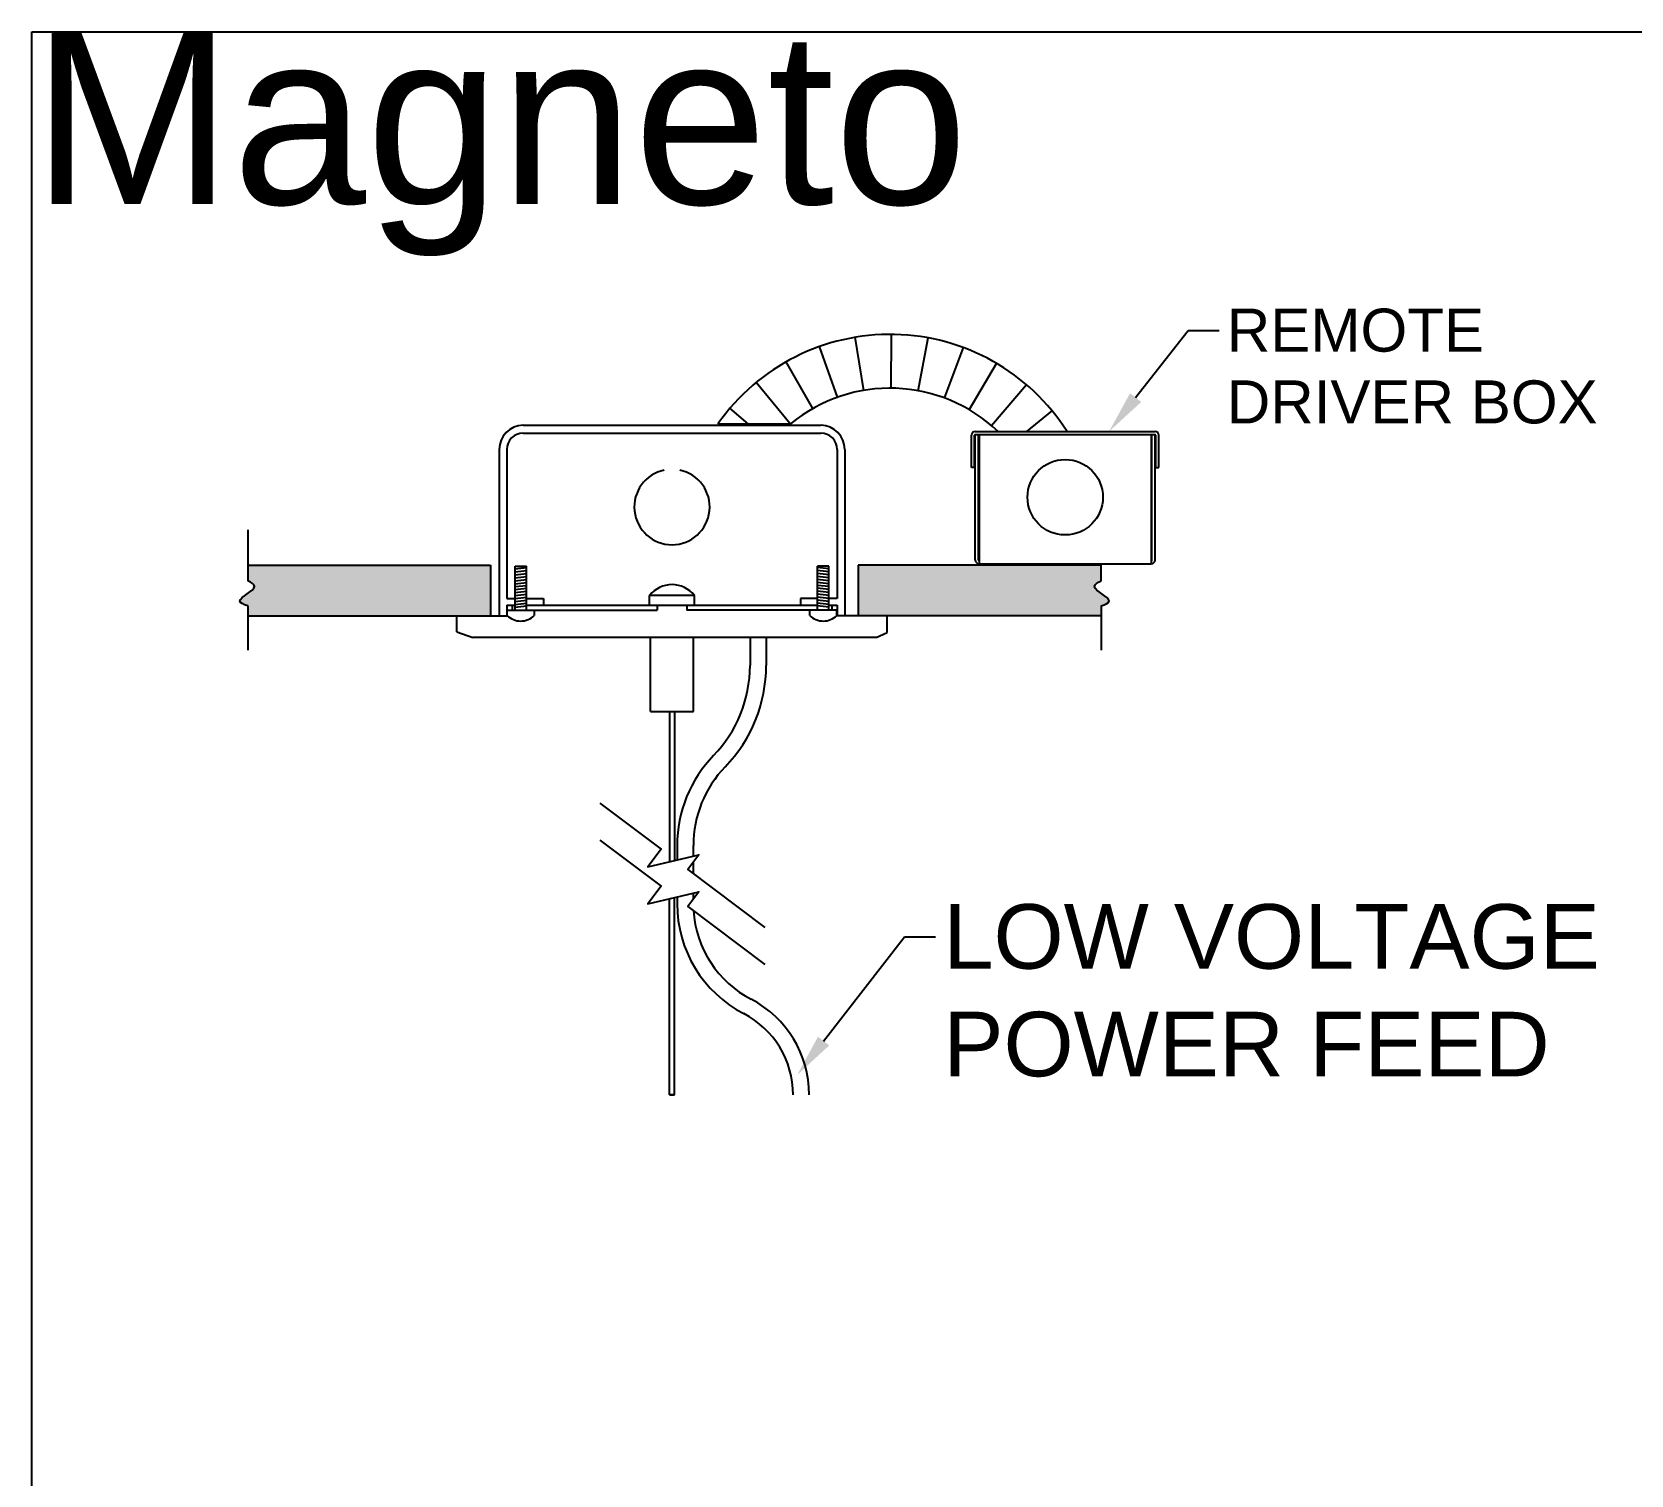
# Model space of a CAD drawing. Header units: inches. Extents: x 185 to 315, y 0 to 83.
# Drawn here: x 185.19 to 203.76, y 42.03 to 58.79 of the extents above; entities that cross this region are included whole.
import ezdxf
from ezdxf import colors
from ezdxf.entities.mleader import LeaderData, LeaderLine
from ezdxf.math import Vec2, Vec3

# ---------------------------------------------------------------- set-up
doc = ezdxf.new("R2010")
doc.units = ezdxf.units.IN
doc.header["$LTSCALE"] = 0.5
doc.header["$MEASUREMENT"] = 0
doc.layers.get('0').update_dxf_attribs({"color": 255, "linetype": 'CONTINUOUS'})
doc.layers.add('CUST DWG', color=7, linetype='CONTINUOUS', lineweight=20)
doc.layers.add('Mounting', color=4, linetype='CONTINUOUS')
doc.layers.add('Text-Unprinted', color=131, linetype='CONTINUOUS', plot=False)
doc.styles.add('LSAD_Standard', font='arial.ttf')

# ---------------------------------------------------------------- blocks, each defined once
blk = doc.blocks.new('*U102')
at = {"layer": 'Mounting', "transparency": 16777216}
h = blk.add_hatch(dxfattribs=at)
h.set_pattern_fill('AR-CONC', color=0, scale=0.05)
h.set_pattern_definition([(50, (-8493.6708, -834.55992), (0.358630091, -0.031376067), [0.0375, -0.4125]), (355, (-8493.6708, -834.55992), (-0.069375667, 0.376096067), [0.03, -0.33]), (100.4514445, (-8493.64092, -834.56254), (0.289254423, 0.344719995), [0.031870096, -0.350571056]), (46.1842, (-8493.6708, -834.45992), (0.533620665, -0.08275964), [0.05625, -0.61875]), (96.6356355, (-8493.62634, -834.4668), (0.467330973, 0.4870593), [0.04780517, -0.52585688]), (351.184164, (-8493.6708, -834.4599), (0.467330973, 0.4870593), [0.045, -0.495]), (21, (-8493.6208, -834.48492), (0.298453526, -0.201309445), [0.0375, -0.4125]), (326, (-8493.6208, -834.48492), (0.121657666, 0.362575023), [0.03, -0.33]), (71.4514447, (-8493.59594, -834.5017), (0.420111188, 0.161265576), [0.031870095, -0.350571056]), (37.5, (-8493.67081, -834.55992), (0.0060799277, 0.166446927), [0, -0.326, 0, -0.335, 0, -0.33125]), (7.5, (-8493.6708, -834.55992), (0.1315347687, 0.197205856), [0, -0.191, 0, -0.3185, 0, -0.12625]), (327.5, (-8493.7823, -834.55992), (0.266911218, -0.0112774359), [0, -0.125, 0, -0.39, 0, -0.5175]), (317.5, (-8493.8323, -834.55992), (0.2915930847, 0.050052491), [0, -0.1625, 0, -0.259, 0, -0.3675])])
edge = h.paths.add_edge_path()
edge.add_line((-2.1, 6.152), (-4.92, 6.152))
edge.add_line((-4.92, 6.152), (-4.92, 5.968))
edge.add_spline(control_points=[(-4.92, 5.968), (-4.877, 5.949), (-4.77, 5.885), (-5.095, 5.745), (-4.973, 5.695), (-4.92, 5.68)], knot_values=[1.066652, 1.066652, 1.066652, 1.066652, 3.873339, 9.934545, 13.072381, 13.072381, 13.072381, 13.072381], degree=3, periodic=0)
edge.add_line((-4.92, 5.68), (-4.92, 5.562))
edge.add_line((-4.92, 5.562), (-2.1, 5.562))
edge.add_line((-2.1, 5.562), (-2.1, 6.152))
edge = h.paths.add_edge_path()
edge.add_spline(control_points=[(4.984, 5.68), (5.036, 5.695), (5.159, 5.745), (4.834, 5.885), (4.941, 5.949), (4.984, 5.968)], knot_values=[1.066652, 1.066652, 1.066652, 1.066652, 4.204487, 10.265693, 13.072381, 13.072381, 13.072381, 13.072381], degree=3, periodic=0)
edge.add_line((4.984, 5.968), (4.984, 6.152))
edge.add_line((4.984, 6.152), (2.164, 6.152))
edge.add_line((2.164, 6.152), (2.164, 5.562))
edge.add_line((2.164, 5.562), (4.984, 5.562))
edge.add_line((4.984, 5.562), (4.984, 5.68))
at = {"layer": 'Mounting', "color": 0, "transparency": 16777216}
for p, q in [((2.23, 8.182), (2.126, 8.798)), ((2.546, 8.207), (2.55, 8.832)), ((2.861, 8.177), (2.974, 8.791)), ((1.923, 8.102), (1.714, 8.691)), ((3.166, 8.092), (3.385, 8.678)), ((1.635, 7.97), (1.327, 8.514)), ((3.452, 7.956), (3.769, 8.495)), ((1.372, 7.793), (0.976, 8.272)), ((3.711, 7.773), (4.116, 8.248)), ((0.885, 7.793), (0.673, 7.973)), ((4.123, 7.704), (4.415, 7.945)), ((-1.73, 7.777), (1.73, 7.777)), ((-1.73, 7.684), (1.73, 7.684)), ((0.533, 7.793), (1.377, 7.793)), ((3.479, 7.286), (3.479, 7.66)), ((3.515, 7.286), (3.515, 7.66)), ((3.523, 7.704), (5.611, 7.704)), ((3.523, 7.668), (5.611, 7.668)), ((3.523, 6.212), (3.523, 7.668)), ((3.559, 6.212), (3.559, 7.668)), ((3.567, 7.668), (3.567, 6.168)), ((5.567, 7.668), (5.567, 6.168)), ((5.575, 6.212), (5.575, 7.668)), ((5.611, 6.212), (5.611, 7.668)), ((5.619, 7.286), (5.619, 7.66)), ((5.655, 7.286), (5.655, 7.66)), ((-2.008, 7.496), (-2.008, 5.562)), ((-1.919, 7.496), (-1.919, 5.766)), ((1.919, 7.496), (1.919, 5.766)), ((2.008, 7.496), (2.008, 5.562)), ((3.515, 7.286), (3.479, 7.286)), ((5.619, 7.286), (5.655, 7.286)), ((-4.927, 6.561), (-4.927, 5.968)), ((-4.927, 6.152), (-2.107, 6.152)), ((-2.107, 6.152), (-2.107, 5.562)), ((-1.822, 6.139), (-1.691, 6.139)), ((-1.822, 5.628), (-1.822, 6.139)), ((-1.691, 5.628), (-1.691, 6.139)), ((1.822, 6.139), (1.691, 6.139)), ((1.691, 5.628), (1.691, 6.139)), ((1.822, 5.628), (1.822, 6.139)), ((4.984, 6.152), (2.164, 6.152)), ((2.164, 6.152), (2.164, 5.562)), ((3.567, 6.168), (5.567, 6.168)), ((4.984, 5.968), (4.984, 6.152)), ((-1.827, 6.108), (-1.687, 6.123)), ((-1.827, 6.074), (-1.687, 6.089)), ((-1.827, 6.039), (-1.687, 6.054)), ((-1.827, 6.005), (-1.687, 6.02)), ((-1.827, 5.971), (-1.687, 5.986)), ((-1.827, 5.936), (-1.687, 5.951)), ((1.827, 6.108), (1.687, 6.123)), ((1.827, 6.074), (1.687, 6.089)), ((1.827, 6.039), (1.687, 6.054)), ((1.827, 6.005), (1.687, 6.02)), ((1.827, 5.971), (1.687, 5.986)), ((1.827, 5.936), (1.687, 5.951)), ((-1.919, 5.766), (-1.822, 5.766)), ((-1.827, 5.902), (-1.687, 5.917)), ((-1.827, 5.868), (-1.687, 5.883)), ((-1.827, 5.833), (-1.687, 5.848)), ((-1.827, 5.799), (-1.687, 5.814)), ((-1.827, 5.765), (-1.687, 5.78)), ((-1.691, 5.766), (-1.494, 5.766)), ((-1.494, 5.766), (-1.494, 5.687)), ((0.26, 5.8), (-0.26, 5.8)), ((-0.26, 5.687), (-0.26, 5.8)), ((0.26, 5.687), (0.26, 5.8)), ((1.691, 5.766), (1.494, 5.766)), ((1.494, 5.766), (1.494, 5.687)), ((1.827, 5.902), (1.687, 5.917)), ((1.827, 5.868), (1.687, 5.883)), ((1.827, 5.833), (1.687, 5.848)), ((1.827, 5.799), (1.687, 5.814)), ((1.827, 5.765), (1.687, 5.78)), ((1.919, 5.766), (1.822, 5.766)), ((-4.927, 5.68), (-4.927, 5.165)), ((-1.919, 5.687), (-1.919, 5.562)), ((-1.919, 5.687), (-1.822, 5.687)), ((-1.915, 5.567), (-1.915, 5.628)), ((-1.915, 5.628), (-0.174, 5.628)), ((-1.858, 5.687), (-1.858, 5.628)), ((-1.827, 5.73), (-1.687, 5.745)), ((-1.827, 5.696), (-1.687, 5.711)), ((-1.827, 5.662), (-1.687, 5.677)), ((-1.691, 5.687), (1.691, 5.687)), ((-1.599, 5.567), (-1.599, 5.628)), ((-0.174, 5.687), (-0.174, 5.628)), ((0.174, 5.687), (0.174, 5.628)), ((1.915, 5.628), (0.174, 5.628)), ((1.599, 5.567), (1.599, 5.628)), ((1.827, 5.73), (1.687, 5.745)), ((1.827, 5.696), (1.687, 5.711)), ((1.827, 5.662), (1.687, 5.677)), ((1.822, 5.687), (1.919, 5.687)), ((1.858, 5.687), (1.858, 5.628)), ((1.915, 5.567), (1.915, 5.628)), ((1.919, 5.687), (1.919, 5.562)), ((4.984, 5.68), (4.984, 5.165)), ((-4.92, 5.562), (-1.909, 5.562)), ((-2.5, 5.378), (-2.5, 5.562)), ((4.984, 5.562), (1.919, 5.562)), ((2.5, 5.371), (2.5, 5.562)), ((-2.5, 5.378), (-2.314, 5.312)), ((2.371, 5.312), (-2.314, 5.312)), ((-0.25, 4.45), (-0.25, 5.312)), ((0.25, 4.45), (0.25, 5.312)), ((0.906, 5.312), (0.906, 4.985)), ((1.094, 5.312), (1.094, 4.985)), ((2.371, 5.312), (2.5, 5.371)), ((-0.25, 4.45), (0.25, 4.45)), ((-0.03, 4.45), (-0.03, 2.708)), ((0.03, 4.45), (0.03, 2.722)), ((0.06, 2.896), (0.06, 2.729)), ((0.247, 2.896), (0.247, 2.773)), ((0.247, 2.701), (0.247, 2.572)), ((-0.03, 0), (-0.03, 2.277)), ((0.03, 0), (0.03, 2.291)), ((0.06, 2.298), (0.06, 2.204)), ((0.247, 2.342), (0.247, 2.27)), ((0.03, 0), (-0.03, 0)), ((-0.03, 0), (0.03, 0))]:
    blk.add_line(p, q, dxfattribs=at)
for points in [[(-0.837, 3.387), (-0.126, 2.852), (-0.279, 2.649), (0.312, 2.788), (0.185, 2.618), (1.08, 1.944)], [(-0.837, 2.956), (-0.126, 2.421), (-0.279, 2.218), (0.312, 2.357), (0.185, 2.187), (1.08, 1.513)]]:
    blk.add_lwpolyline(points, dxfattribs=at)
blk.add_circle((4.567, 6.94), 0.438, dxfattribs=at)
for centre, radius, start, end in [((2.532, 6.389), 2.443, 32.5637, 144.9266), ((2.532, 6.389), 1.818, 46.3286, 129.4471), ((-1.722, 7.491), 0.286, 91.7281, 179.1122), ((-1.73, 7.496), 0.188, 90, 180), ((1.722, 7.491), 0.286, 0.8878, 88.2719), ((1.73, 7.496), 0.188, 0, 90), ((3.523, 7.66), 0.0439, 90, 180), ((3.523, 7.66), 0.008, 90, 180), ((5.611, 7.66), 0.0439, 0, 90), ((5.611, 7.66), 0.008, 0, 90), ((0, 6.827), 0.438, 101.9406, 78.0594), ((3.567, 6.212), 0.0439, 180, 270), ((3.567, 6.212), 0.008, 180, 270), ((5.567, 6.212), 0.0439, 270, 0), ((5.567, 6.212), 0.008, 270, 0), ((0, 5.592), 0.333, 38.6438, 141.3562), ((-1.757, 5.723), 0.221, 224.5768, 315.4232), ((1.757, 5.723), 0.221, 224.5768, 315.4232), ((-0.594, 4.985), 1.5, 315.8698, 0), ((-0.594, 4.985), 1.688, 315.8698, 0), ((1.56, 2.896), 1.5, 135.8698, 180), ((1.56, 2.896), 1.312, 135.8698, 180), ((1.497, 2.218), 1.438, 180, 242.5283), ((1.497, 2.218), 1.25, 183.6434, 242.5283), ((0.344, 0), 1.062, 0, 62.5283), ((0.344, 0), 1.25, 0, 62.5283)]:
    blk.add_arc(centre, radius, start, end, dxfattribs=at)
for points in [[(-4.927, 5.68), (-4.98, 5.695), (-5.102, 5.745), (-4.777, 5.885), (-4.884, 5.949), (-4.927, 5.968)], [(4.984, 5.68), (5.036, 5.695), (5.159, 5.745), (4.834, 5.885), (4.941, 5.949), (4.984, 5.968)]]:
    blk.add_open_spline(points, degree=3, knots=[1.066652, 1.066652, 1.066652, 1.066652, 4.204487, 10.265693, 13.072381, 13.072381, 13.072381, 13.072381], dxfattribs=at)
at = {"layer": 'CUST DWG', "ltscale": 0.5, "transparency": 16777216}
ml = blk.add_multileader_mtext('Standard', dxfattribs=at)
ml.set_content('REMOTE\\PDRIVER BOX', color=256, style='LSAD_Standard')
ml.set_leader_properties()
ml.build(insert=Vec2(0, 0))
ml.multileader.update_dxf_attribs({"dogleg_length": 0.36, "arrow_head_size": 0.5})
ctx = ml.context
ctx.base_point, ctx.char_height, ctx.arrow_head_size, ctx.landing_gap_size, ctx.plane_origin = Vec3(6.355, 8.876), 0.5, 0.5, 0.09, Vec3(4.26, 8.761)
notes = []
notes.append((ctx, [(0, (1, 1, 0), (5.995, 8.876), (1, 0), 0.36, [(0, [(5.077, 7.704)], 0, [])])]))
ctx.mtext.insert, ctx.mtext.flow_direction = Vec3(6.445, 9.131), 5
ml = blk.add_multileader_mtext('Standard', dxfattribs=at)
ml.set_content('LOW VOLTAGE\\PPOWER FEED', color=256, style='LSAD_Standard')
ml.set_leader_properties()
ml.build(insert=Vec2(0, 0))
ml.multileader.update_dxf_attribs({"dogleg_length": 0.36, "arrow_head_size": 0.5})
ctx = ml.context
ctx.base_point, ctx.char_height, ctx.arrow_head_size, ctx.landing_gap_size, ctx.plane_origin = Vec3(3.062, 1.833), 0.75, 0.5, 0.09, Vec3(0.637, 1.286)
notes.append((ctx, [(0, (1, 1, 0), (2.702, 1.833), (1, 0), 0.36, [(0, [(1.454, 0.229)], 0, [])])]))
ctx.mtext.insert, ctx.mtext.flow_direction = Vec3(3.152, 2.214), 5
for ctx, leaders in notes:
    for number, flags, end, landing, length, lines in leaders:
        leader = LeaderData()
        leader.index, (leader.has_last_leader_line, leader.has_dogleg_vector, leader.attachment_direction) = number, flags
        leader.last_leader_point, leader.dogleg_vector, leader.dogleg_length = Vec3(end), Vec3(landing), length
        for number, points, colour, breaks in lines:
            line = LeaderLine()
            line.index, line.vertices, line.color, line.breaks = number, Vec3.list(points), colors.encode_raw_color(colour), breaks
            leader.lines.append(line)
        ctx.leaders.append(leader)

msp = doc.modelspace()

# ---------------------------------------------------------------- linework, layer by layer
at = {"layer": 'Text-Unprinted', "ltscale": 0.5, "transparency": 16777216}
msp.add_lwpolyline([(185.18931, 58.78678), (226.5827, 58.78678), (226.5827, 41.39339), (185.18931, 41.39339)], close=True, dxfattribs=at)

# ---------------------------------------------------------------- block references
at = {"ltscale": 0.5, "transparency": 16777216}
msp.add_blockref('*U102', (192.62368, 46.44234), dxfattribs=at)

# ---------------------------------------------------------------- texts
at = {"layer": 'Text-Unprinted', "ltscale": 0.5, "transparency": 16777216, "insert": (185.18931, 58.78678), "char_height": 2, "attachment_point": 1, "style": 'LSAD_Standard'}
msp.add_mtext_dynamic_manual_height_columns('Magneto', width=18.8364853, gutter_width=10, heights=[0], dxfattribs=at)

doc.saveas('drawing.dxf')
